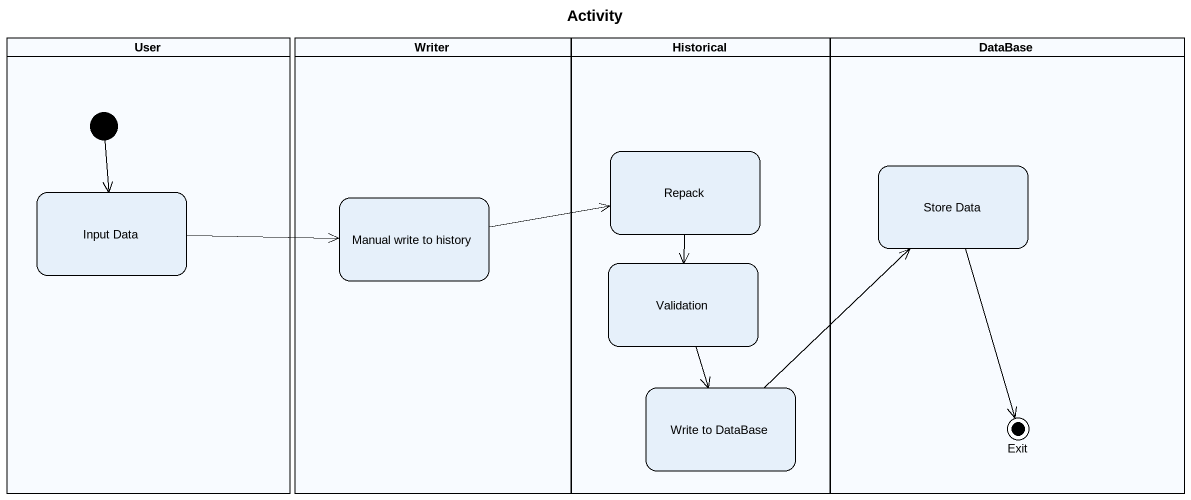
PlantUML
@startuml
title Activity
hide empty description
state User <<partition>> {
  state "Input Data" as Input_Data
  [*] --> Input_Data
}
state Writer <<partition>> {
  state "Manual write to history" as Manual_write_to_history
}
state Historical <<partition>> {
  state Repack
  state Validation
  state "Write to DataBase" as Write_to_DataBase
}
state "DataBase" as DataBase_ <<partition>> {
  state "Store Data" as Store_Data
  state Exit <<end>>
}
Repack --> Validation
Input_Data -right-> Manual_write_to_history
Manual_write_to_history -right-> Repack
Store_Data --> Exit
Validation --> Write_to_DataBase
Write_to_DataBase -up-> Store_Data
@enduml
